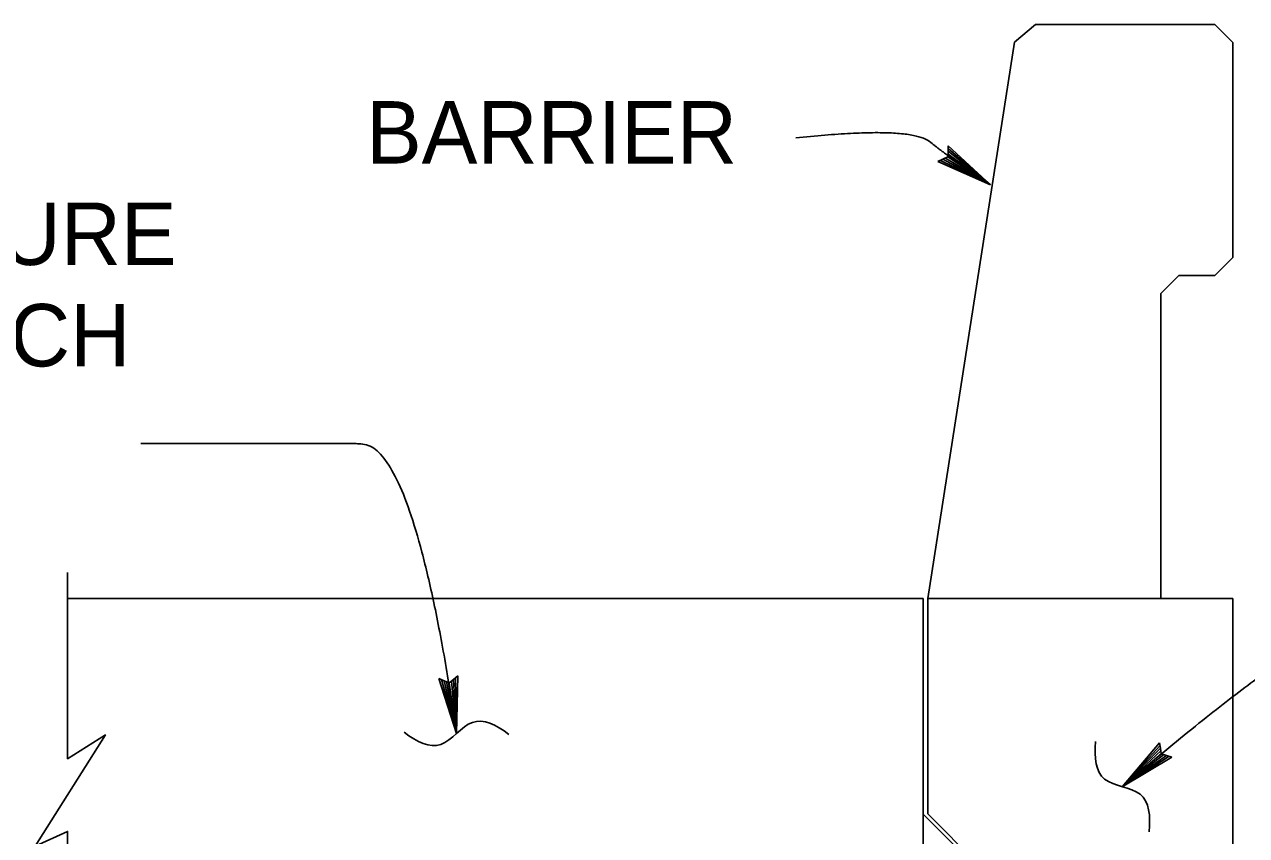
# Model space of a CAD drawing. Extents: x -893 to 867, y -474 to 712.
# Drawn here: x -645.6 to -503.7, y 92.2 to 186.5 of the extents above; entities that cross this region are included whole.
import ezdxf

# ---------------------------------------------------------------- set-up
doc = ezdxf.new("R2010")
doc.units = 0
for name, color, linetype in [('12 Coord Grid', 7, 'Continuous'), ('212 Leaders and Dim Lines', 7, 'Continuous'), ('214 Text and Titles', 7, 'Continuous'), ('228 Not Assigned', 7, 'Continuous'), ('240 Concrete', 7, 'Continuous')]:
    doc.layers.add(name, color=color, linetype=linetype)

msp = doc.modelspace()

# ---------------------------------------------------------------- linework, layer by layer
at = {"layer": '12 Coord Grid'}
for points in [[(-533.39, 167.84), (-538.11, 170.91), (-542.7, 174.7), (-556.03, 173.28)], [(-595.41, 104.11), (-600.31, 137.77), (-612.93, 137.77), (-632.08, 137.77)], [(-518.1, 97.92), (-499.88, 113.35), (-489.84, 117.09), (-472.08, 117.09)]]:
    msp.add_open_spline(points, degree=2, dxfattribs=at)
at = {"layer": '212 Leaders and Dim Lines'}
for p, q in [((-538.33, 171.72), (-538.35, 171.08)), ((-538.33, 171.72), (-538.32, 172.37)), ((-533.39, 167.84), (-538.33, 171.72)), ((-538.32, 172.37), (-533.39, 167.84)), ((-538.32, 172.05), (-533.39, 167.84)), ((-538.94, 170.8), (-539.52, 170.52)), ((-533.39, 167.84), (-539.52, 170.52)), ((-533.39, 167.84), (-539.23, 170.66)), ((-538.35, 171.08), (-538.94, 170.8)), ((-538.94, 170.8), (-533.39, 167.84)), ((-538.64, 170.94), (-533.39, 167.84)), ((-538.35, 171.08), (-533.39, 167.84)), ((-533.39, 167.84), (-538.34, 171.4)), ((-595.77, 110.39), (-595.27, 110.8)), ((-595.27, 110.8), (-595.41, 104.11)), ((-596.86, 110.23), (-597.45, 110.49)), ((-595.41, 104.11), (-597.45, 110.49)), ((-595.41, 104.11), (-597.15, 110.36)), ((-596.86, 110.23), (-595.41, 104.11)), ((-596.26, 109.97), (-596.86, 110.23)), ((-596.56, 110.1), (-595.41, 104.11)), ((-595.77, 110.39), (-596.26, 109.97)), ((-596.26, 109.97), (-595.41, 104.11)), ((-595.41, 104.11), (-596.01, 110.18)), ((-595.41, 104.11), (-595.77, 110.39)), ((-595.52, 110.6), (-595.41, 104.11)), ((-518.1, 97.92), (-513.77, 103.03)), ((-518.1, 97.92), (-513.72, 102.71)), ((-513.68, 102.39), (-518.1, 97.92)), ((-513.68, 102.39), (-513.77, 103.03)), ((-513.58, 101.75), (-513.68, 102.39)), ((-513.63, 102.07), (-518.1, 97.92)), ((-513.58, 101.75), (-518.1, 97.92)), ((-518.1, 97.92), (-513.27, 101.65)), ((-518.1, 97.92), (-512.96, 101.55)), ((-512.66, 101.45), (-518.1, 97.92)), ((-512.35, 101.35), (-518.1, 97.92)), ((-512.96, 101.55), (-513.58, 101.75)), ((-512.96, 101.55), (-512.35, 101.35))]:
    msp.add_line(p, q, dxfattribs=at)
for points in [[(-589.32, 103.99), (-590.83, 105.12), (-593.74, 106.58), (-597.07, 101.64), (-599.99, 103.11), (-601.5, 104.24)], [(-514.98, 92.69), (-514.82, 94.57), (-515.12, 97.82), (-521.07, 98.03), (-521.37, 101.27), (-521.22, 103.16)]]:
    msp.add_open_spline(points, degree=3, dxfattribs=at)
at = {"layer": '228 Not Assigned'}
msp.add_line((-541.23, 94.75), (-530.28, 83.81), dxfattribs=at)
at = {"layer": '240 Concrete'}
for p, q in [((-528.2, 186.46), (-530.61, 184.4)), ((-507.36, 186.46), (-528.2, 186.46)), ((-507.36, 186.46), (-505.28, 184.37)), ((-530.61, 184.4), (-540.7, 119.77)), ((-505.28, 159.37), (-505.28, 184.37)), ((-505.28, 159.37), (-507.36, 157.28)), ((-511.53, 157.28), (-513.61, 155.2)), ((-507.36, 157.28), (-511.53, 157.28)), ((-513.61, 119.77), (-513.61, 155.2)), ((-541.23, 119.77), (-640.58, 119.77)), ((-541.23, 119.77), (-541.23, 88.51)), ((-540.7, 119.77), (-540.7, 94.76)), ((-505.28, 119.77), (-540.7, 119.77)), ((-505.28, 119.77), (-505.28, -208.36)), ((-530.28, 84.34), (-540.7, 94.76))]:
    msp.add_line(p, q, dxfattribs=at)
msp.add_lwpolyline([(-640.58, 122.81), (-640.58, 101.16), (-636.18, 103.94), (-644.35, 91), (-640.58, 92.73), (-640.58, 71.34)], dxfattribs=at)

# ---------------------------------------------------------------- texts
at = {"layer": '214 Text and Titles'}
for s, p in [('BARRIER ', (-605.92, 170.3)), ('STRUCTURE', (-687.67, 158.52)), ('APPROACH', (-687.67, 146.74))]:
    msp.add_text(s, height=7.247, dxfattribs=at).set_placement(p)

doc.saveas('drawing.dxf')
